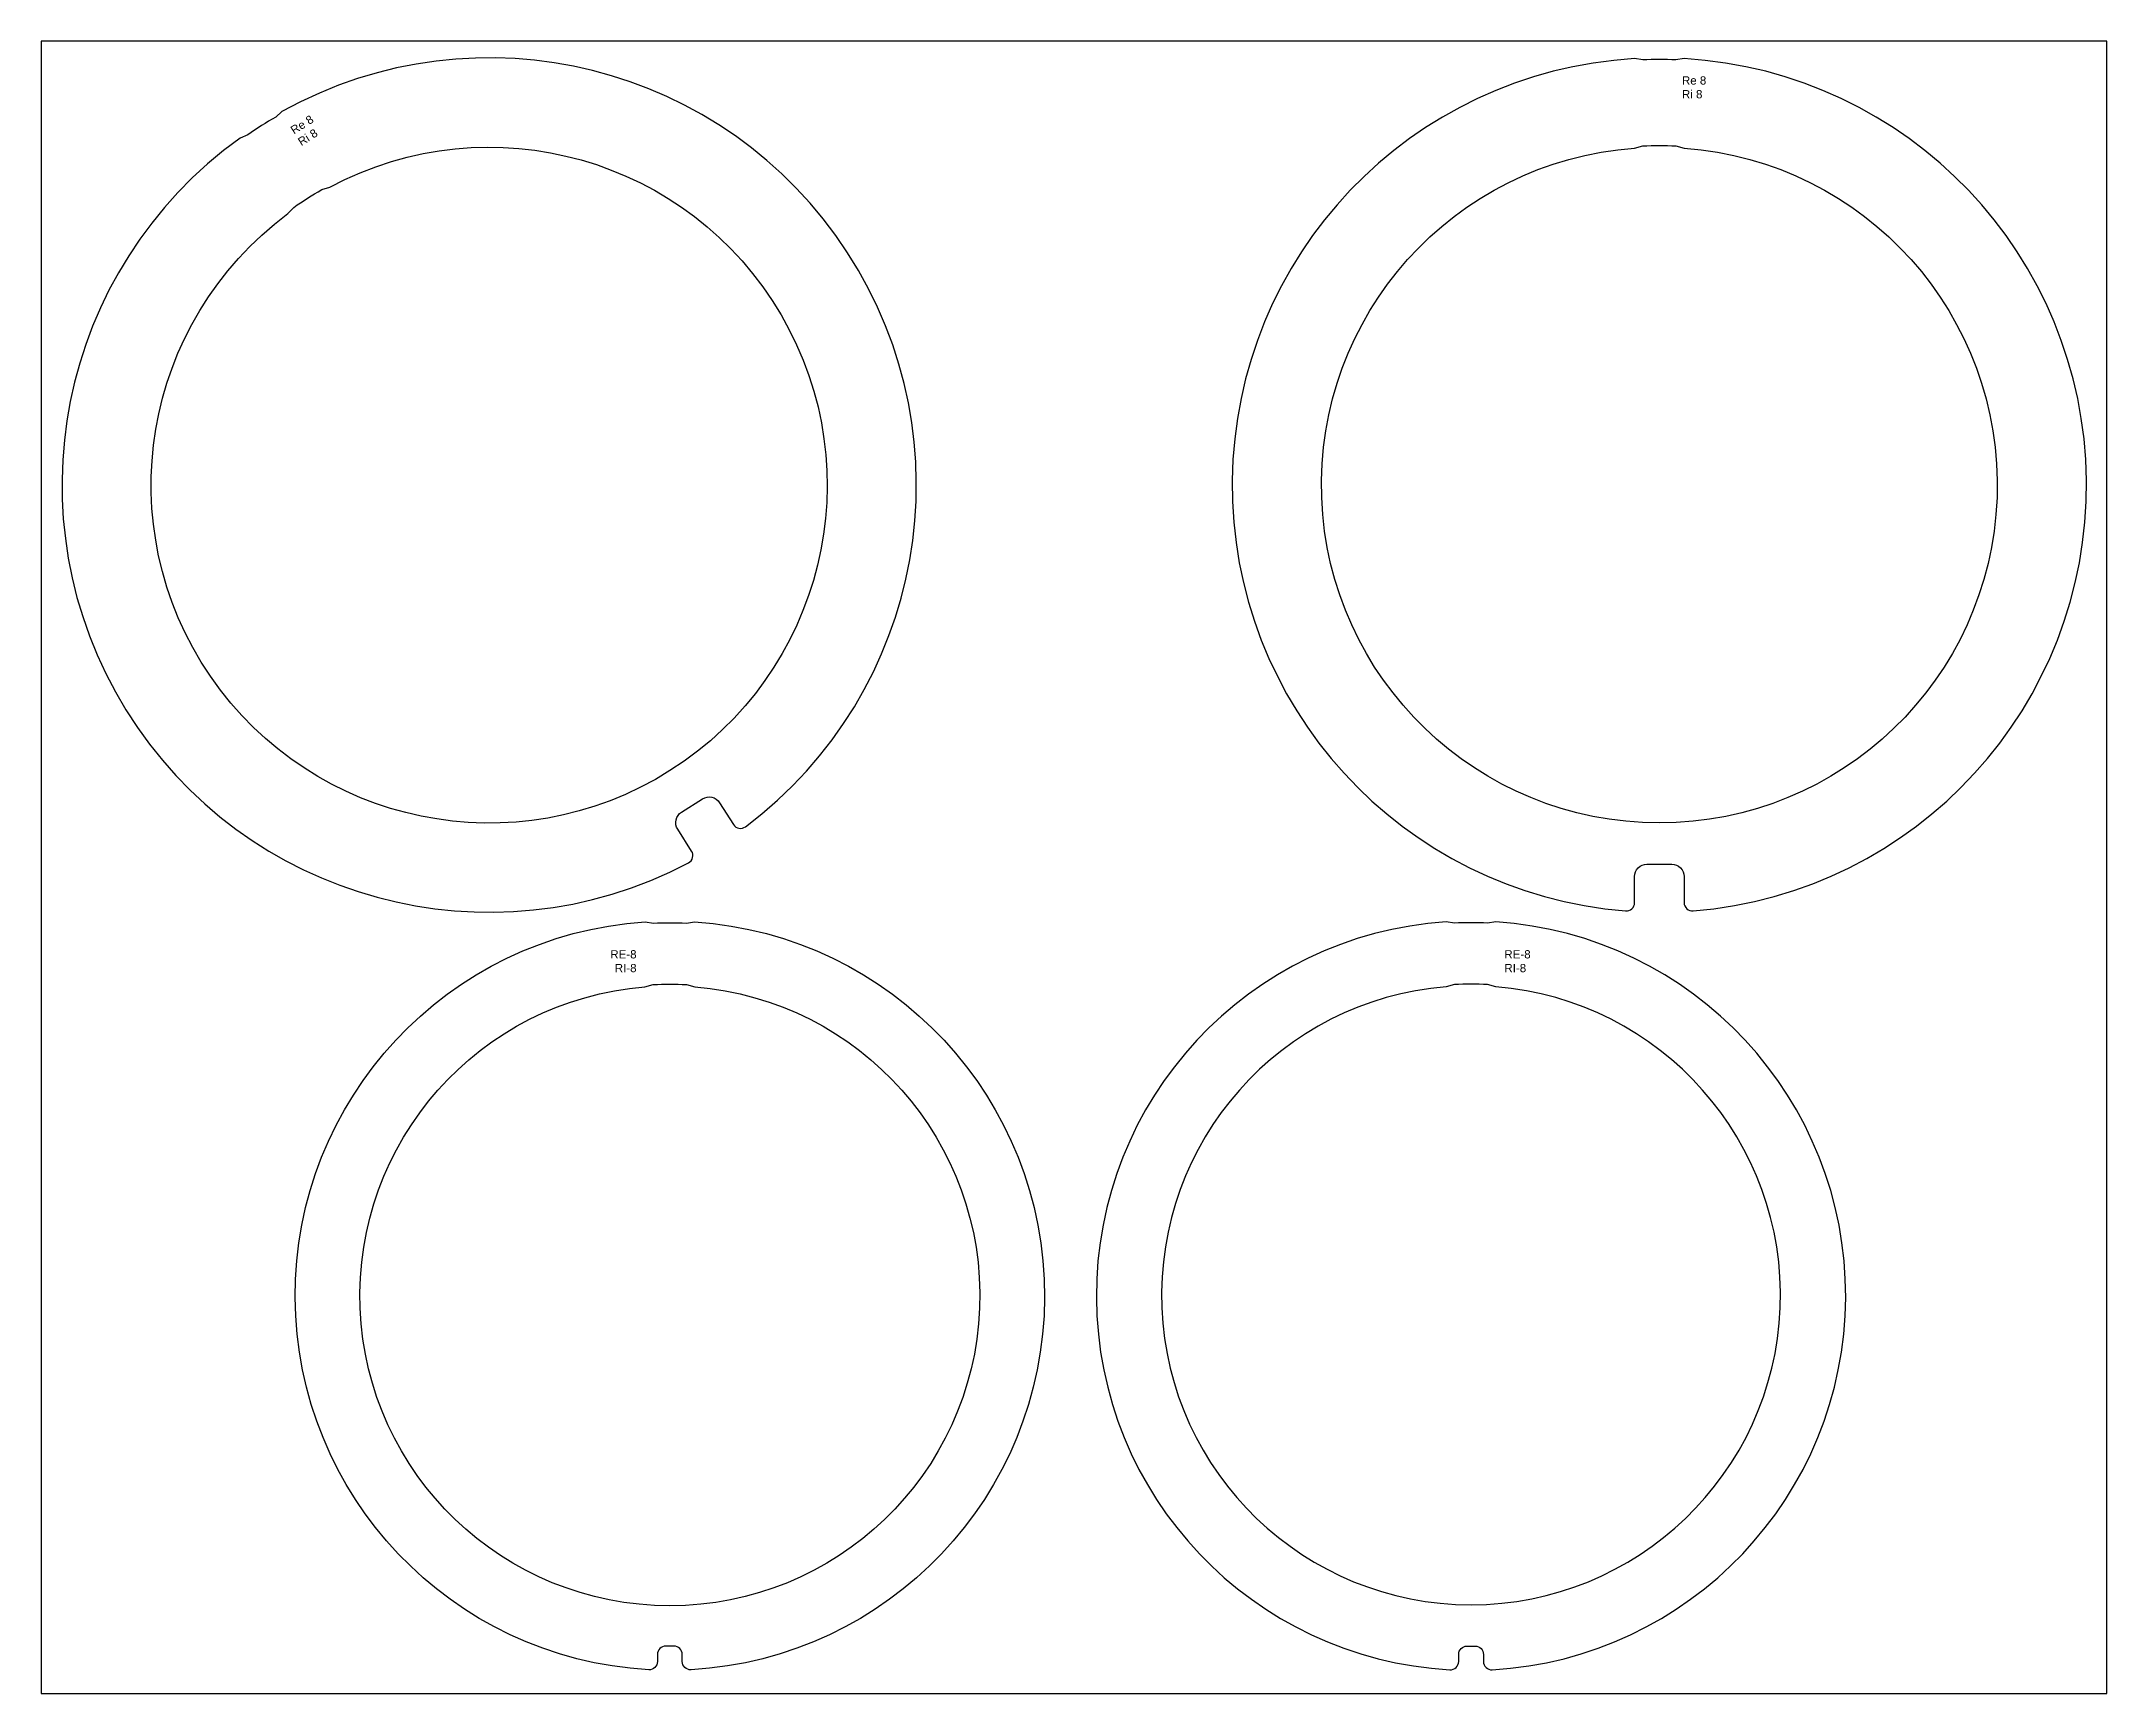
# Model space of a CAD drawing. Header units: millimetres. Extents: x 16702 to 19202, y -6062 to -4062.
import ezdxf

# ---------------------------------------------------------------- set-up
doc = ezdxf.new("R2010")
doc.units = ezdxf.units.MM
doc.layers.add('7439075', color=7, linetype='Continuous')
doc.styles.get("Standard").update_dxf_attribs({"font": 'arial.ttf'})

msp = doc.modelspace()

# ---------------------------------------------------------------- linework, layer by layer
msp.add_lwpolyline([(16702.4, -6061.7), (19202.4, -6061.7), (19202.4, -4061.7), (16702.4, -4061.7)], close=True)
for points in [[(17554.7, -5012.4, 0.933726), (16993.7, -4146.7), (16986.1, -4153.4, 0.019425), (16952.3, -4174.8), (16943, -4178.8, 0.933726), (17485.8, -5056.1, 0.437539), (17489.5, -5041.9), (17472.7, -5015.4, -0.414214), (17477.4, -4994.7), (17502.7, -4978.6, -0.414214), (17523.4, -4983.3), (17540.2, -5009.8, 0.437539)], [(18701.7, -5114.2, 0.933726), (18690.9, -4082.7), (18680.9, -4084.2, 0.019425), (18640.9, -4084.2), (18630.9, -4082.7, 0.933726), (18620.1, -5114.2, 0.437539), (18630.9, -5104.3), (18630.9, -5072.8, -0.414214), (18645.9, -5057.8), (18675.9, -5057.8, -0.414214), (18690.9, -5072.8), (18690.9, -5104.3, 0.437539)], [(17000.9, -4270.3), (17008, -4262.7, -0.024345), (17041.8, -4241.3), (17051.6, -4238.2, -27.229942)], [(18630.9, -4190.9), (18640.9, -4188.3, -0.024345), (18680.9, -4188.3), (18690.9, -4190.9, -27.229942)]]:
    msp.add_lwpolyline(points, format="xyb", close=True)
at = {"layer": '7439075'}
for points in [[(17483.2, -5129), (17493.2, -5127.5, -0.940525), (17488.8, -6032.8, -0.430831), (17478.2, -6022.8), (17478.2, -6014.2, 0.414214), (17468.2, -6004.2), (17458.2, -6004.2, 0.414214), (17448.2, -6014.2), (17448.2, -6022.8, -0.430831), (17437.6, -6032.8, -0.940525), (17433.2, -5127.5), (17443.2, -5129, -0.022132)], [(18413, -5129), (18403, -5127.5, 0.940525), (18407.4, -6032.8, 0.430831), (18418, -6022.8), (18418, -6014.2, -0.414214), (18428, -6004.2), (18438, -6004.2, -0.414214), (18448, -6014.2), (18448, -6022.8, 0.430831), (18458.5, -6032.8, 0.940525), (18462.9, -5127.5), (18452.9, -5129, 0.022132)], [(17483.3, -5203.5), (17493.3, -5206.2, -24.888963), (17433.1, -5206.2), (17443.1, -5203.5, -0.026648)], [(18412.9, -5203.5), (18402.9, -5206.2, 24.888963), (18463, -5206.2), (18453, -5203.5, 0.026648)]]:
    msp.add_lwpolyline(points, format="xyb", close=True, dxfattribs=at)

# ---------------------------------------------------------------- texts
at = {"char_height": 10}
for s, width, insert, attachment_point in [('Re 8\\PRi 8', 58.929, (18688.2, -4104.1), 1), ('RE-8\\PRI-8', 49.125, (17422.9, -5161.8), 3), ('RE-8\\PRI-8', 49.125, (18473.3, -5161.8), 1)]:
    msp.add_mtext_dynamic_manual_height_columns(s, width=width, gutter_width=12.5, heights=[0], dxfattribs=dict(at, insert=insert, attachment_point=attachment_point))
at = {"insert": (17002.8, -4166.2), "char_height": 10, "attachment_point": 1, "rotation": 32.343}
msp.add_mtext_dynamic_manual_height_columns('Re 8\\PRi 8', width=58.929, gutter_width=12.5, heights=[0], dxfattribs=at)

doc.saveas('drawing.dxf')
